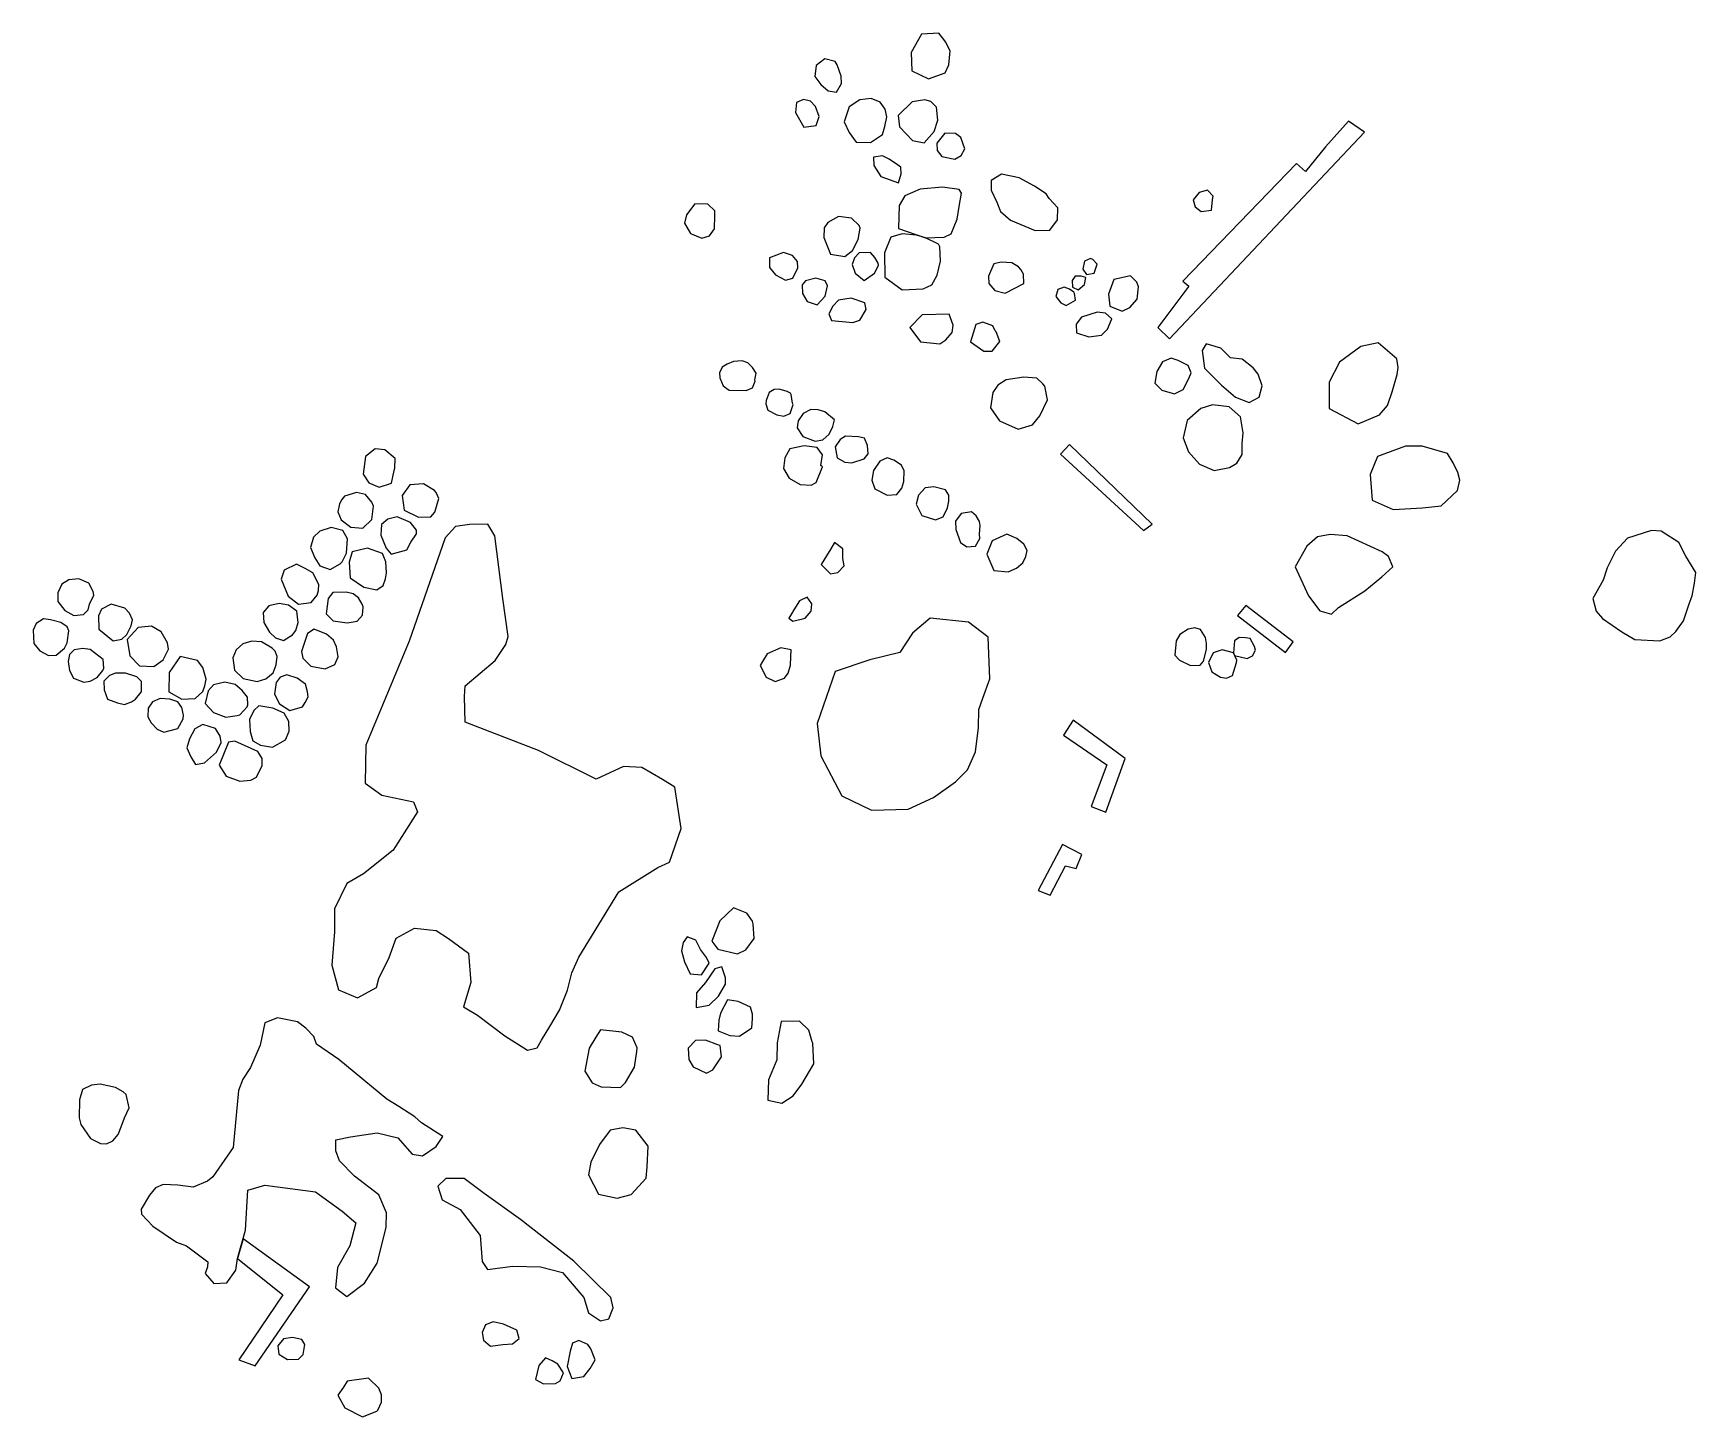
# Model space of a CAD drawing. Extents: x 154 to 1670, y 52 to 1730.
# Drawn here: x 832.7 to 1189.8, y 51.9 to 349.1 of the extents above; entities that cross this region are included whole.
import ezdxf

# ---------------------------------------------------------------- set-up
doc = ezdxf.new("R2010")
doc.units = 0

msp = doc.modelspace()

# ---------------------------------------------------------------- linework, layer by layer
at = {"layer": ''}
for points in [[(1028.577619, 340.579726), (1029.356062, 342.234417), (1029.655463, 345.304277), (1028.641491, 347.178529), (1028.521731, 347.455974), (1027.206361, 349.050784), (1023.499775, 348.855176), (1021.286202, 344.889108), (1021.42193, 340.943), (1024.988797, 339.226433), (1028.577619, 340.579726), (1028.577619, 340.579726)], [(1006.294186, 338.260365), (1006.196381, 339.855176), (1005.380014, 342.266353), (1004.920932, 342.984916), (1002.689395, 343.543798), (1000.894984, 342.088708), (1000.595583, 339.797291), (1001.888996, 338.0428), (1003.443886, 336.667551), (1005.196381, 336.38811), (1006.294186, 338.260365), (1006.294186, 338.260365)], [(1000.829116, 329.214457), (1001.487799, 331.168549), (1000.731312, 333.320245), (999.655463, 334.495894), (998.160453, 334.817251), (996.625523, 334.178529), (996.445882, 332.046792), (998.238298, 328.877132), (1000.829116, 329.214457), (1000.829116, 329.214457)], [(1015.078617, 327.294297), (1015.597579, 329.008868), (1016.036701, 331.080724), (1015.679415, 332.735415), (1014.603567, 334.250385), (1012.669435, 335.008868), (1010.258258, 334.731423), (1007.94688, 333.216453), (1006.849076, 330.048788), (1007.922928, 327.735415), (1009.417938, 325.683519), (1012.525723, 325.561764), (1015.078617, 327.294297), (1015.078617, 327.294297)], [(1026.180413, 327.927032), (1026.958856, 330.37813), (1026.681411, 333.208469), (1025.465842, 334.424038), (1024.230314, 334.763359), (1021.499775, 334.286313), (1018.447878, 331.35817), (1018.725324, 328.946992), (1021.515743, 326.014858), (1024.026721, 325.495896), (1026.180413, 327.927032), (1026.180413, 327.927032)], [(1118.635503, 327.779329), (1115.168437, 330.152583), (1110.224326, 324.653581), (1105.914944, 319.356176), (1103.982809, 321.050786), (1079.575623, 295.831225), (1080.910952, 294.733421), (1074.250274, 285.829229), (1076.759256, 283.396096), (1118.635503, 327.779329), (1118.635503, 327.779329)], [(1031.996781, 322.781325), (1032.815144, 324.196495), (1031.938896, 326.627633), (1030.803168, 327.485916), (1028.471831, 327.625637), (1026.795184, 325.43402), (1026.815144, 323.87913), (1027.871032, 322.603681), (1030.621531, 322.024838), (1031.996781, 322.781325), (1031.996781, 322.781325)], [(1019.080613, 318.881126), (1019.020733, 320.276335), (1018.344086, 320.775337), (1016.509755, 322.032822), (1015.096581, 322.749389), (1013.182409, 322.451984), (1013.240294, 320.617653), (1014.755264, 318.286315), (1018.559655, 316.88911), (1019.080613, 318.881126), (1019.080613, 318.881126)], [(1051.040693, 306.727433), (1052.657459, 308.99889), (1052.75726, 311.589708), (1050.904964, 313.5438), (1050.248278, 314.559768), (1047.717339, 316.216455), (1044.429914, 318.030826), (1040.663447, 318.811265), (1038.471831, 317.436016), (1038.469834, 315.36416), (1039.665443, 312.753381), (1040.479815, 310.759369), (1042.611551, 308.925038), (1047.912948, 306.689509), (1051.040693, 306.727433), (1051.040693, 306.727433)], [(1028.380014, 305.224439), (1029.835104, 305.980926), (1031.172429, 309.08871), (1031.591591, 311.85917), (1032.092589, 314.689509), (1031.573627, 315.507872), (1028.006761, 315.986914), (1023.224326, 315.591704), (1019.875024, 314.118651), (1018.657459, 312.024838), (1018.575623, 307.082722), (1024.354066, 305.126635), (1028.380014, 305.224439), (1028.380014, 305.224439)], [(1085.781212, 311.074738), (1085.982809, 313.286315), (1086.142489, 314.044798), (1084.92692, 315.340207), (1083.092589, 314.863162), (1081.79718, 313.288311), (1082.274226, 311.793301), (1083.529715, 310.757373), (1085.781212, 311.074738), (1085.781212, 311.074738)], [(977.9369, 305.509868), (979.034705, 307.022842), (979.114545, 309.873142), (979.076621, 310.92903), (977.621531, 312.366156), (974.771232, 312.426036), (973.036701, 310.016854), (972.597579, 308.282323), (973.851072, 306.00887), (976.28221, 305.072742), (977.9369, 305.509868), (977.9369, 305.509868)], [(1008.647479, 302.40408), (1009.845084, 304.775337), (1010.344086, 307.186515), (1010.124525, 307.765357), (1008.45187, 309.340207), (1005.641491, 309.661565), (1003.370034, 308.386116), (1002.611551, 307.250387), (1002.509755, 305.178531), (1003.942888, 301.569748), (1006.992789, 301.110667), (1008.647479, 302.40408), (1008.647479, 302.40408)], [(1023.811152, 294.186515), (1025.723328, 295.020846), (1026.861052, 297.114659), (1027.559655, 300.102683), (1027.42193, 303.172543), (1027.104565, 303.751385), (1024.354066, 305.126635), (1022.38201, 305.705477), (1019.31215, 305.986914), (1016.900972, 305.290307), (1015.503767, 301.923042), (1015.619535, 296.681525), (1019.306162, 293.90907), (1023.811152, 294.186515), (1023.811152, 294.186515)], [(995.829116, 296.471944), (996.90696, 298.683521), (996.82712, 299.99889), (995.811152, 301.334219), (993.839096, 301.933022), (990.829116, 300.819249), (990.829116, 298.727433), (992.142489, 297.150587), (994.254266, 296.014858), (995.829116, 296.471944), (995.829116, 296.471944)], [(1013.387998, 297.519848), (1014.246282, 299.152583), (1014.186401, 299.691505), (1013.469834, 300.887114), (1012.493787, 301.964958), (1010.122529, 301.925038), (1009.104565, 300.829229), (1008.625523, 299.376136), (1009.202369, 297.501884), (1011.136501, 295.964958), (1013.387998, 297.519848), (1013.387998, 297.519848)], [(1060.543687, 297.535816), (1061.22233, 299.467952), (1060.286202, 300.444), (1059.80716, 300.643601), (1058.471831, 300.126635), (1058.112549, 298.37414), (1058.928916, 297.256375), (1060.543687, 297.535816), (1060.543687, 297.535816)], [(1002.783208, 292.581724), (1003.26225, 294.833221), (1002.785204, 295.891106), (1000.811152, 296.469948), (998.599575, 295.893102), (997.881012, 294.996894), (997.940892, 293.162563), (998.89698, 291.467952), (1001.088597, 290.749389), (1002.783208, 292.581724), (1002.783208, 292.581724)], [(1045.435902, 295.270347), (1045.415942, 297.284319), (1044.839096, 298.280327), (1044.28221, 298.91905), (1042.86704, 299.735417), (1040.555663, 299.857174), (1039.000773, 299.499888), (1037.902968, 296.84919), (1037.940892, 295.274339), (1039.196381, 293.799289), (1041.427918, 293.240407), (1045.435902, 295.270347), (1045.435902, 295.270347)], [(1058.469834, 295.084718), (1058.789196, 296.579728), (1057.793188, 296.87913), (1056.497779, 296.89909), (1055.859056, 295.982922), (1055.898976, 294.487912), (1057.094585, 293.96895), (1058.469834, 295.084718), (1058.469834, 295.084718)], [(1068.25227, 290.176535), (1069.829116, 291.92903), (1070.048677, 294.579728), (1069.731312, 295.617653), (1068.356062, 296.952982), (1064.80716, 296.196495), (1063.609555, 293.04879), (1063.948876, 290.457972), (1066.597579, 289.380128), (1068.25227, 290.176535), (1068.25227, 290.176535)], [(1056.553667, 291.737413), (1056.336102, 293.172543), (1056.216341, 293.471944), (1055.300174, 294.090706), (1054.084605, 294.529828), (1052.749276, 294.010866), (1052.350074, 292.535816), (1053.386002, 291.180527), (1054.561651, 290.581724), (1056.553667, 291.737413), (1056.553667, 291.737413)], [(1010.254266, 287.455976), (1011.591591, 289.707473), (1011.29219, 291.162563), (1008.364046, 292.120647), (1005.653467, 291.723441), (1004.415942, 290.408072), (1003.557659, 288.755377), (1004.136501, 287.340207), (1008.739296, 286.89909), (1010.254266, 287.455976), (1010.254266, 287.455976)], [(1028.687399, 283.202483), (1030.084605, 284.815257), (1030.304166, 286.330227), (1029.407958, 288.701485), (1023.647479, 288.605677), (1020.976821, 285.857174), (1023.286202, 282.765357), (1027.39199, 282.344199), (1028.687399, 283.202483), (1028.687399, 283.202483)], [(1040.306162, 282.857174), (1039.529715, 284.94899), (1039.31215, 285.168551), (1038.833108, 286.226435), (1036.641491, 287.024838), (1035.126521, 286.465956), (1034.008757, 282.779329), (1036.8371, 280.805277), (1038.651471, 280.765357), (1040.306162, 282.857174), (1040.306162, 282.857174)], [(1062.130513, 284.220447), (1063.447878, 285.515856), (1064.326122, 287.687513), (1063.010753, 288.923042), (1061.236302, 289.124639), (1057.869036, 288.06875), (1056.691391, 286.575736), (1056.751272, 284.741405), (1059.419934, 283.843201), (1062.130513, 284.220447), (1062.130513, 284.220447)], [(1095.986801, 270.88911), (1096.665443, 273.360168), (1095.789196, 275.813261), (1094.673427, 277.168551), (1092.36205, 279.042802), (1089.811152, 279.324239), (1087.799176, 281.398092), (1084.591591, 282.316255), (1083.773228, 280.921046), (1084.290194, 277.154579), (1087.875024, 273.445996), (1090.922928, 270.893102), (1093.833108, 269.775337), (1095.986801, 270.88911), (1095.986801, 270.88911)], [(1121.833108, 267.130627), (1123.547679, 269.122643), (1124.525723, 272.070746), (1125.625523, 275.737413), (1125.865044, 277.252383), (1125.565643, 279.146595), (1121.581611, 282.595697), (1117.835104, 281.801285), (1113.248278, 278.37414), (1111.054665, 274.130627), (1111.012749, 268.489908), (1117.228318, 265.138611), (1121.833108, 267.130627), (1121.833108, 267.130627)], [(987.168437, 272.89909), (987.72732, 274.35418), (987.687399, 274.611665), (987.986801, 276.046794), (987.190393, 277.244399), (986.174425, 278.240407), (984.958856, 278.679529), (983.104565, 278.541804), (981.769236, 277.944998), (980.673427, 277.306275), (980.074625, 276.130627), (980.192389, 275.054778), (980.890992, 273.340207), (982.164445, 272.38412), (985.813148, 272.322243), (987.168437, 272.89909), (987.168437, 272.89909)], [(1079.643487, 272.551784), (1080.920932, 274.883122), (1081.419934, 276.098691), (1080.723328, 277.713461), (1078.591591, 278.771345), (1077.116541, 279.250387), (1075.22233, 278.51386), (1074.004765, 276.422044), (1073.565643, 273.911066), (1075.060653, 272.376136), (1077.789196, 271.617653), (1079.643487, 272.551784), (1079.643487, 272.551784)], [(1047.294186, 264.974938), (1048.869036, 266.84919), (1050.543687, 270.316255), (1049.988797, 273.284319), (1049.569635, 273.723441), (1048.254266, 274.960966), (1045.425922, 275.200487), (1041.637499, 274.585716), (1039.843088, 273.489908), (1038.80716, 271.875138), (1038.306162, 268.587712), (1040.238298, 265.837213), (1044.224326, 264.040806), (1047.294186, 264.974938), (1047.294186, 264.974938)], [(995.256262, 267.3941), (995.914944, 269.346196), (995.795184, 269.625637), (995.477819, 271.440008), (995.358058, 271.719449), (994.661451, 272.118651), (992.92692, 272.577732), (991.871032, 272.537812), (990.775224, 271.881126), (990.156461, 270.186515), (990.016741, 269.430028), (990.513747, 268.114659), (992.405962, 267.116655), (993.900972, 266.797293), (995.256262, 267.3941), (995.256262, 267.3941)], [(1002.268238, 261.749389), (1003.645483, 262.944998), (1004.423926, 264.599689), (1004.803168, 266.014858), (1002.731312, 267.749389), (1001.256262, 268.148591), (999.681411, 268.208471), (998.046681, 267.412064), (997.008757, 265.799289), (996.769236, 264.284319), (997.964844, 262.469948), (1000.635503, 261.471944), (1002.268238, 261.749389), (1002.268238, 261.749389)], [(1089.599575, 255.765357), (1091.194385, 256.741405), (1092.37203, 258.595697), (1092.334106, 260.946994), (1092.553667, 263.258371), (1091.95686, 266.687513), (1089.547679, 268.841205), (1085.960852, 269.240407), (1083.447878, 268.465956), (1080.557659, 265.915058), (1079.697379, 262.188511), (1080.813148, 259.178531), (1083.202369, 256.487912), (1086.33211, 255.150587), (1089.599575, 255.765357), (1089.599575, 255.765357)], [(1011.176421, 257.619649), (1012.012749, 258.755377), (1011.875024, 260.529828), (1011.218337, 262.064758), (1009.982809, 262.40408), (1007.132509, 262.485916), (1006.036701, 261.827233), (1004.918936, 260.234419), (1005.376022, 257.883122), (1007.010753, 256.925038), (1008.545683, 256.785317), (1011.176421, 257.619649), (1011.176421, 257.619649)], [(1073.032709, 243.597693), (1055.28221, 260.707473), (1053.348078, 258.655577), (1071.178417, 242.242403), (1073.032709, 243.597693), (1073.032709, 243.597693)], [(909.689395, 252.449988), (910.248278, 255.120647), (910.348078, 255.619649), (910.427918, 257.691505), (908.216341, 259.545796), (906.164445, 259.807273), (904.090593, 258.152583), (903.551671, 254.346196), (904.825124, 252.511864), (906.976821, 251.555776), (909.689395, 252.449988), (909.689395, 252.449988)], [(1000.849076, 252.5438), (1002.246282, 255.911066), (1001.82712, 256.190507), (1002.208357, 258.481924), (1001.072629, 260.096695), (998.26225, 260.436016), (995.23231, 259.761365), (994.156461, 257.887114), (993.835104, 255.595697), (995.070633, 253.521844), (997.40197, 252.166555), (999.773228, 251.984918), (1000.849076, 252.5438), (1000.849076, 252.5438)], [(1018.208357, 249.982922), (1019.264246, 251.318251), (1019.663447, 252.813261), (1019.785204, 255.044798), (1019.186401, 256.300287), (1017.573627, 257.338211), (1016.118537, 257.897094), (1014.563647, 257.180527), (1013.168437, 255.128631), (1012.84708, 253.094699), (1013.483807, 251.220447), (1016.074625, 249.825237), (1018.208357, 249.982922), (1018.208357, 249.982922)], [(1131.090593, 247.094699), (1135.116541, 247.571744), (1138.585603, 250.839209), (1139.066641, 253.090706), (1138.627519, 254.745397), (1137.673427, 256.797293), (1136.457858, 258.771345), (1131.038697, 260.368152), (1127.389994, 260.350188), (1121.429914, 258.122643), (1119.833108, 254.256375), (1120.250274, 248.775337), (1124.753268, 246.759369), (1131.090593, 247.094699), (1131.090593, 247.094699)], [(905.439894, 244.639609), (905.759256, 247.449988), (905.42193, 248.306275), (904.106561, 249.960966), (902.114545, 250.382124), (899.581611, 249.605677), (899.024725, 248.92903), (898.465842, 248.010866), (898.106561, 246.258371), (898.883008, 244.52384), (900.914944, 242.96895), (903.485803, 242.787313), (905.439894, 244.639609), (905.439894, 244.639609)], [(918.074625, 245.190507), (918.972829, 246.226435), (919.831112, 249.096695), (919.254266, 250.432024), (918.894984, 250.851186), (916.503767, 252.308271), (913.575623, 252.04879), (911.958856, 249.779329), (912.356062, 246.649589), (915.443886, 245.132623), (918.074625, 245.190507), (918.074625, 245.190507)], [(1028.110553, 245.194499), (1029.028717, 247.08871), (1029.348078, 248.581724), (1029.348078, 249.817253), (1028.631511, 250.994898), (1026.140493, 251.613661), (1024.266242, 251.396096), (1022.811152, 249.861166), (1022.31215, 247.88911), (1023.545683, 245.455976), (1026.495783, 244.577732), (1028.110553, 245.194499), (1028.110553, 245.194499)], [(898.657459, 235.096695), (899.096581, 235.515856), (900.014745, 237.408072), (900.216341, 240.497892), (899.200373, 242.290307), (896.709355, 242.891106), (894.276222, 242.094699), (892.881012, 240.819249), (892.24229, 238.607673), (893.178417, 236.3941), (894.294186, 234.679529), (896.485803, 233.881126), (898.657459, 235.096695), (898.657459, 235.096695)], [(940.91694, 131.178531), (941.894984, 132.813261), (943.649475, 135.761365), (945.763248, 139.268351), (947.439894, 143.531824), (948.397978, 147.238411), (949.875024, 150.585716), (958.471831, 164.653581), (966.825124, 169.90907), (969.338098, 171.044798), (971.892988, 178.258371), (970.521731, 187.148591), (967.833108, 188.763361), (963.449874, 191.356176), (959.463846, 191.537812), (953.581611, 188.851186), (941.228318, 195.014858), (925.505763, 201.062762), (925.350074, 206.58372), (925.491791, 208.895098), (931.950872, 214.332223), (934.224326, 217.779329), (934.683407, 219.511864), (933.591591, 227.665557), (931.885004, 241.098691), (930.33211, 243.609669), (926.386002, 243.55378), (923.395982, 243.096695), (921.162449, 240.705477), (913.457858, 218.467952), (904.178417, 196.150587), (903.974825, 187.99889), (907.601571, 185.426036), (914.356062, 184.006874), (915.212349, 181.835217), (910.026721, 173.625637), (903.647479, 168.507872), (900.078617, 166.475936), (897.443886, 161.016854), (897.38201, 156.074738), (896.821132, 148.87913), (898.25227, 143.617653), (902.338098, 141.881126), (906.463846, 144.070746), (906.962848, 146.064758), (909.138497, 150.567752), (910.675423, 154.691505), (914.601571, 156.823241), (919.226322, 156.382124), (921.894984, 154.605677), (926.198377, 151.455976), (926.713347, 145.176535), (925.096581, 139.956974), (928.124525, 138.180527), (933.982809, 133.753381), (938.843088, 130.641605), (940.91694, 131.178531), (940.91694, 131.178531)], [(912.928916, 238.07873), (913.7872, 239.733421), (915.044685, 241.565756), (915.024725, 242.342203), (913.709355, 243.93901), (910.841092, 245.214459), (908.887, 244.677533), (907.531711, 243.561764), (907.389994, 241.250387), (908.545683, 238.479928), (909.601571, 237.204479), (912.928916, 238.07873), (912.928916, 238.07873)], [(1035.082609, 238.873142), (1036.020733, 240.507872), (1035.960852, 241.46396), (1036.100573, 243.358172), (1035.922928, 244.174539), (1035.206361, 245.370148), (1034.190393, 246.268351), (1031.996781, 245.871146), (1030.801172, 244.276335), (1030.859056, 242.444), (1031.855064, 239.711465), (1033.208357, 238.735417), (1035.082609, 238.873142), (1035.082609, 238.873142)], [(1005.503767, 233.208471), (1006.859056, 234.683521), (1006.621531, 236.236415), (1006.621531, 238.330227), (1004.809156, 239.665557), (1003.990793, 238.312263), (1003.072629, 236.797293), (1001.95686, 234.944998), (1003.968836, 232.931026), (1005.503767, 233.208471), (1005.503767, 233.208471)], [(1043.849076, 234.164559), (1045.224326, 235.280327), (1045.863048, 236.695497), (1046.202369, 237.931026), (1045.445882, 239.306275), (1043.952868, 240.50388), (1041.801172, 241.459968), (1038.631511, 240.046794), (1037.493787, 237.138611), (1039.046681, 233.689509), (1042.114545, 233.388112), (1043.849076, 234.164559), (1043.849076, 234.164559)], [(1113.042689, 225.719449), (1118.685403, 229.324239), (1122.354066, 232.312263), (1124.72732, 234.422044), (1123.791192, 236.675537), (1122.435902, 237.693501), (1114.865044, 241.084718), (1111.276222, 241.406076), (1108.545683, 240.92903), (1106.214345, 238.897094), (1103.719335, 234.45398), (1106.587599, 228.194499), (1109.056661, 224.984918), (1111.527719, 224.284319), (1113.042689, 225.719449), (1113.042689, 225.719449)], [(1184.250272, 219.38412), (1185.46584, 220.599689), (1187.142487, 222.851186), (1188.340092, 226.517852), (1188.958854, 228.212463), (1189.457856, 230.960966), (1189.757258, 233.254379), (1187.607557, 236.743401), (1186.134503, 239.653581), (1182.308156, 242.106675), (1180.25626, 242.266355), (1175.132507, 240.635617), (1172.541689, 237.787313), (1170.745282, 234.260367), (1169.847078, 231.589708), (1167.633505, 227.625637), (1168.368036, 224.933022), (1169.763246, 223.338211), (1173.867038, 220.485916), (1176.657457, 218.871146), (1182.076619, 218.529828), (1184.250272, 219.38412), (1184.250272, 219.38412)], [(907.902968, 230.428032), (908.38201, 231.883122), (908.561651, 233.158571), (908.443886, 235.529828), (907.707359, 237.344199), (904.539695, 238.442004), (901.230314, 237.645597), (900.591591, 235.43402), (900.769236, 232.086714), (903.7373, 230.070746), (906.507759, 229.491904), (907.902968, 230.428032), (907.902968, 230.428032)], [(892.395982, 226.809269), (893.671431, 228.382124), (893.970833, 229.360168), (894.052669, 230.655577), (892.75726, 233.186515), (891.124525, 234.124639), (889.230314, 235.040806), (886.599575, 233.767353), (885.940892, 231.815257), (887.453866, 228.186515), (889.685403, 226.432024), (892.395982, 226.809269), (892.395982, 226.809269)], [(843.545683, 224.202483), (844.541691, 225.218451), (844.803168, 226.45398), (845.719335, 228.368152), (845.621531, 229.164559), (844.685403, 230.91905), (842.533707, 231.897094), (840.380014, 231.639609), (838.885004, 230.743401), (837.96684, 228.84919), (838.026721, 226.996894), (839.539695, 225.042802), (841.41195, 224.024838), (843.545683, 224.202483), (843.545683, 224.202483)], [(902.298178, 222.797293), (903.435902, 224.052782), (903.555663, 225.847194), (903.338098, 226.42404), (902.561651, 227.799289), (901.445882, 228.637613), (899.950872, 229.036814), (897.060653, 228.93901), (896.082609, 227.663561), (895.663447, 224.356176), (897.096581, 222.841205), (900.146481, 222.459968), (902.298178, 222.797293), (902.298178, 222.797293)], [(851.773228, 218.917054), (852.851072, 219.913062), (853.769236, 221.807273), (854.028717, 223.062762), (853.37203, 224.497892), (852.376022, 225.57374), (849.425922, 226.451984), (847.37203, 225.396096), (846.713347, 223.962962), (846.813148, 221.072742), (849.861052, 218.539808), (851.773228, 218.917054), (851.773228, 218.917054)], [(888.405962, 219.815257), (889.124525, 220.791305), (889.583607, 222.525836), (889.306162, 224.937014), (887.571631, 226.254379), (885.539695, 226.5937), (883.348078, 226.096695), (882.070633, 224.621645), (882.248278, 222.489908), (883.463846, 220.416056), (884.779216, 219.180527), (886.491791, 218.639609), (888.405962, 219.815257), (888.405962, 219.815257)], [(998.481811, 223.445996), (999.759256, 224.921046), (999.938896, 226.53382), (998.922928, 227.970946), (997.248278, 227.174539), (996.052669, 225.220447), (995.533707, 224.344199), (994.974825, 223.428032), (995.831112, 222.769349), (998.481811, 223.445996), (998.481811, 223.445996)], [(1103.294186, 218.370148), (1093.132509, 226.148591), (1091.378018, 224.016854), (1101.657459, 216.01885), (1103.294186, 218.370148), (1103.294186, 218.370148)], [(837.621531, 215.495896), (839.415942, 216.970946), (840.014745, 218.146595), (840.354066, 220.677533), (840.016741, 221.53382), (838.661451, 222.511864), (836.409954, 223.070746), (834.894984, 223.290307), (833.380014, 222.314259), (832.721332, 220.881126), (832.819136, 217.990906), (834.154465, 216.396096), (836.026721, 215.398092), (837.621531, 215.495896), (837.621531, 215.495896)], [(860.601571, 214.467952), (861.77722, 216.739409), (861.539695, 218.094699), (860.204365, 220.467952), (858.092589, 221.685517), (855.26225, 221.406076), (852.890992, 218.857174), (853.465842, 215.348192), (855.537699, 213.176535), (858.647479, 213.034818), (860.601571, 214.467952), (860.601571, 214.467952)], [(1020.623527, 182.398092), (1026.046681, 184.927034), (1030.771232, 188.292303), (1033.384006, 190.863162), (1035.060653, 194.687513), (1035.721332, 199.94899), (1035.801172, 203.815257), (1036.659455, 206.246395), (1038.136501, 210.372144), (1037.763248, 219.360168), (1033.559655, 222.591704), (1025.328118, 223.412064), (1021.539695, 220.226435), (1018.84708, 216.020846), (1012.350074, 214.469948), (1004.914944, 211.962962), (1001.042689, 200.823241), (1001.855064, 193.887114), (1006.356062, 185.276335), (1012.751272, 182.202483), (1020.623527, 182.398092), (1020.623527, 182.398092)], [(1083.360054, 213.358172), (1084.038697, 214.174539), (1084.657459, 216.665557), (1084.657459, 217.960966), (1084.499775, 219.296295), (1083.384006, 221.010866), (1082.148477, 221.370148), (1080.773228, 221.032822), (1078.978817, 219.937014), (1078.160453, 218.541804), (1077.861052, 215.47394), (1078.85706, 214.376136), (1081.248278, 213.278331), (1083.360054, 213.358172), (1083.360054, 213.358172)], [(882.681411, 210.392104), (884.256262, 211.705477), (884.875024, 213.420048), (885.074625, 215.192503), (884.697379, 216.330227), (884.060653, 216.966954), (881.729316, 218.324239), (879.675423, 218.50388), (877.723328, 217.946994), (876.306162, 216.5937), (875.607559, 214.89909), (875.90696, 212.228431), (877.819136, 210.45398), (880.82712, 209.815257), (882.681411, 210.392104), (882.681411, 210.392104)], [(897.471831, 213.45398), (898.170433, 215.126635), (897.851072, 217.300287), (897.194385, 218.735417), (895.701371, 219.990906), (893.050673, 221.06875), (891.635503, 220.152583), (890.298178, 216.246395), (890.635503, 214.871146), (892.348078, 213.116655), (895.378018, 212.577732), (897.471831, 213.45398), (897.471831, 213.45398)], [(1094.581611, 215.366156), (1095.180413, 216.559768), (1095.002769, 217.378132), (1094.046681, 219.052782), (1093.028717, 219.192503), (1091.733308, 219.272343), (1090.717339, 218.535816), (1090.517739, 215.964958), (1090.735304, 215.426036), (1093.405962, 214.747393), (1094.581611, 215.366156), (1094.581611, 215.366156)], [(844.912948, 209.893102), (846.467838, 210.709469), (847.665443, 212.202483), (847.845084, 212.681525), (847.705363, 214.535816), (844.9369, 216.689509), (843.40197, 216.90907), (841.509755, 216.611665), (840.511751, 215.595697), (840.212349, 214.100687), (840.509755, 212.206475), (841.386002, 210.551784), (843.557659, 209.653581), (844.912948, 209.893102), (844.912948, 209.893102)], [(867.491791, 206.154579), (869.126521, 207.647593), (869.545683, 208.863162), (869.86704, 210.358172), (869.170433, 212.84919), (867.994785, 214.324239), (864.248278, 215.184519), (861.875024, 211.757373), (861.873028, 207.591704), (864.601571, 206.056774), (867.491791, 206.154579), (867.491791, 206.154579)], [(994.090593, 210.53382), (994.829116, 211.589708), (995.368038, 213.304279), (995.409954, 215.136615), (995.509755, 216.611665), (993.238298, 217.090706), (990.328118, 215.757373), (989.330114, 214.102683), (988.811152, 213.246395), (990.124525, 210.735417), (992.018737, 209.817253), (994.090593, 210.53382), (994.090593, 210.53382)], [(1090.294186, 211.142603), (1091.154465, 213.911066), (1091.174425, 214.430028), (1090.517739, 215.964958), (1088.046681, 216.643601), (1086.092589, 216.006874), (1085.114545, 213.875138), (1085.851072, 211.901086), (1087.683407, 210.725437), (1088.958856, 210.545796), (1090.294186, 211.142603), (1090.294186, 211.142603)], [(853.819136, 205.42404), (854.657459, 206.040806), (855.912948, 207.515856), (855.972829, 207.773341), (855.974825, 209.847194), (854.958856, 210.843201), (852.507759, 211.621645), (850.415942, 211.623641), (849.078617, 211.106675), (847.883008, 209.891106), (847.922928, 208.056774), (848.637499, 206.064758), (850.831112, 205.266355), (852.324126, 204.867154), (853.819136, 205.42404), (853.819136, 205.42404)], [(890.531711, 204.368152), (891.148477, 205.284319), (891.76724, 206.539808), (891.649475, 207.615657), (891.210353, 209.270347), (889.378018, 210.527832), (887.166441, 211.246395), (885.751272, 210.769349), (884.912948, 209.633621), (884.553667, 207.102683), (885.607559, 205.04879), (887.839096, 203.611665), (890.531711, 204.368152), (890.531711, 204.368152)], [(876.499775, 202.541804), (877.056661, 202.681525), (878.633507, 204.35418), (878.811152, 204.833221), (878.713347, 206.428032), (877.617539, 207.863162), (876.064645, 209.158571), (873.831112, 209.697493), (871.419934, 209.082722), (870.284206, 207.827233), (869.623527, 205.096695), (871.417938, 203.162563), (874.086601, 202.164559), (876.499775, 202.541804), (876.499775, 202.541804)], [(863.781212, 199.699489), (864.938896, 201.811265), (864.998777, 202.567752), (864.641491, 204.222443), (863.765244, 205.438012), (862.070633, 206.056774), (859.998777, 206.138611), (858.364046, 205.442004), (857.386002, 204.086714), (857.346082, 202.252383), (858.042689, 200.976934), (859.318138, 199.581724), (860.753268, 198.943002), (863.781212, 199.699489), (863.781212, 199.699489)], [(886.861052, 197.294299), (887.677419, 199.128631), (887.599575, 201.240407), (886.583607, 203.014858), (884.192389, 204.112663), (881.144485, 204.571744), (880.066641, 203.575736), (879.148477, 201.683521), (879.288198, 199.052782), (879.845084, 197.098691), (881.557659, 196.142603), (884.088597, 195.701485), (886.861052, 197.294299), (886.861052, 197.294299)], [(869.497779, 192.322243), (872.070633, 194.671545), (873.108557, 196.703481), (872.869036, 198.05877), (871.833108, 199.753381), (869.124525, 200.591704), (867.449874, 199.637613), (866.31215, 197.525836), (865.713347, 195.551784), (866.529715, 193.637613), (867.585603, 192.022842), (869.497779, 192.322243), (869.497779, 192.322243)], [(1067.246282, 193.276335), (1056.050673, 201.53382), (1053.974825, 198.306275), (1063.300174, 191.923042), (1059.94688, 182.956974), (1063.094585, 181.779329), (1067.246282, 193.276335), (1067.246282, 193.276335)], [(879.481811, 188.649589), (880.657459, 189.286315), (881.376022, 190.801285), (881.914944, 191.737413), (881.894984, 193.312263), (880.918936, 194.827233), (875.998777, 197.040806), (874.643487, 196.803281), (872.647479, 191.821245), (874.160453, 189.509868), (877.090593, 188.451984), (879.481811, 188.649589), (879.481811, 188.649589)], [(1054.439894, 170.204479), (1056.691391, 169.645597), (1057.928916, 172.693501), (1053.745284, 174.787313), (1048.537699, 164.905078), (1051.128517, 163.927034), (1054.439894, 170.204479), (1054.439894, 170.204479)], [(985.751272, 152.182523), (987.545683, 154.5937), (987.348078, 157.781325), (987.188397, 158.320247), (985.994785, 160.054778), (983.084605, 161.192503), (980.154465, 158.40408), (978.457858, 154.05877), (979.751272, 152.304279), (983.996781, 151.326235), (985.751272, 152.182523), (985.751272, 152.182523)], [(977.89698, 149.356176), (977.280214, 150.531824), (975.984805, 152.266355), (975.368038, 153.52384), (975.008757, 154.300287), (973.136501, 154.95897), (972.278218, 153.743401), (971.918936, 151.990906), (972.555663, 149.597693), (973.769236, 147.066754), (976.240294, 146.825237), (977.89698, 149.356176), (977.89698, 149.356176)], [(977.853068, 140.308271), (979.90696, 142.220447), (981.40197, 144.791305), (981.42193, 146.184519), (980.607559, 148.517852), (979.132509, 148.140607), (977.116541, 145.150587), (975.162449, 142.95897), (975.122529, 139.831225), (977.853068, 140.308271), (977.853068, 140.308271)], [(987.056661, 135.459968), (987.178417, 137.35418), (987.218337, 138.390108), (986.761252, 139.885118), (984.130513, 141.122643), (981.839096, 141.422044), (980.30217, 138.611665), (979.982809, 137.118651), (979.843088, 134.785317), (982.354066, 133.827233), (984.405962, 133.667553), (987.056661, 135.459968), (987.056661, 135.459968)], [(903.841092, 80.575738), (906.573627, 84.899092), (908.509755, 92.589708), (908.571631, 95.719449), (906.918936, 99.547792), (901.739296, 103.575736), (898.513747, 106.865158), (897.7373, 109.01885), (897.697379, 111.390108), (900.887, 112.026834), (906.567639, 112.861166), (911.050673, 111.821245), (914.078617, 108.332223), (916.350074, 107.933022), (919.22233, 109.944998), (920.677419, 112.076734), (916.074625, 115.02883), (914.681411, 116.36416), (911.214345, 118.577732), (908.663447, 120.154579), (898.324126, 128.649589), (893.523727, 131.921046), (893.006761, 133.595697), (891.27223, 135.350188), (889.479815, 136.765357), (885.194385, 137.565756), (882.463846, 136.489908), (881.465842, 131.727433), (879.409954, 126.944998), (877.755264, 124.41406), (876.81714, 122.002882), (875.633507, 109.707473), (871.286202, 103.471944), (870.130513, 102.495896), (867.060653, 101.222443), (863.751272, 101.641605), (860.643487, 101.783321), (859.008757, 101.066754), (857.651471, 99.531824), (855.87702, 96.50388), (855.994785, 95.428032), (858.425922, 92.835217), (863.465842, 89.444), (865.659455, 88.645597), (870.240294, 85.156575), (870.120533, 84.140607), (869.641491, 82.665559), (871.473827, 80.551786), (874.284206, 80.649591), (876.238298, 83.38013), (876.599575, 85.931026), (878.316142, 92.00887), (878.799176, 100.597693), (882.425922, 101.671545), (893.368038, 100.192503), (899.044685, 96.042802), (902.014745, 93.589708), (900.715343, 88.627633), (898.082609, 83.966956), (897.621531, 79.621647), (900.092589, 77.707475), (903.841092, 80.575738), (903.841092, 80.575738)], [(995.918936, 120.827233), (997.753268, 123.316255), (1000.328118, 127.739409), (1000.110553, 132.124639), (1000.010753, 132.42404), (999.294186, 134.915058), (997.28221, 136.88911), (993.336102, 136.771345), (992.477819, 132.248391), (992.415942, 128.601685), (990.639495, 124.278331), (990.497779, 119.873142), (993.505763, 119.234419), (995.918936, 120.827233), (995.918936, 120.827233)], [(959.92692, 123.715457), (961.821132, 126.962962), (962.34209, 130.370148), (962.42193, 131.128631), (961.425922, 133.420048), (959.114545, 134.517852), (954.531711, 135.03881), (953.533707, 133.40408), (952.138497, 131.092702), (951.198377, 126.130627), (952.771232, 123.639609), (954.683407, 122.801285), (958.829116, 122.639609), (959.92692, 123.715457), (959.92692, 123.715457)], [(978.701371, 126.455976), (980.497779, 129.224439), (980.220334, 131.617653), (979.741292, 131.817253), (977.070633, 132.815257), (974.958856, 132.715457), (973.384006, 131.042802), (973.501771, 128.671545), (974.477819, 127.076734), (977.326122, 125.699489), (978.701371, 126.455976), (978.701371, 126.455976)], [(849.805164, 111.176535), (850.962848, 112.509868), (851.581611, 114.204479), (852.340094, 116.136615), (853.296182, 118.288311), (852.681411, 121.118651), (852.002769, 121.697493), (850.370034, 122.635617), (847.120533, 123.314259), (845.248278, 123.096695), (843.314146, 122.200487), (842.675423, 119.96895), (842.553667, 116.082722), (842.970833, 114.687513), (845.022729, 111.655577), (847.174425, 110.599689), (848.449874, 110.497892), (849.805164, 111.176535), (849.805164, 111.176535)], [(961.110553, 99.659569), (964.360054, 103.164559), (964.581611, 105.555776), (964.763248, 110.000886), (962.114545, 113.489908), (959.344086, 113.96895), (956.613547, 113.491904), (954.320134, 110.40408), (952.483807, 106.619649), (951.984805, 103.84919), (954.094585, 99.741405), (958.140493, 98.883122), (961.110553, 99.659569), (961.110553, 99.659569)], [(956.35207, 72.95498), (957.270234, 75.286317), (956.793188, 77.557774), (948.825124, 85.314261), (937.370034, 94.310267), (929.539695, 99.875138), (925.238298, 103.104679), (921.310154, 103.066754), (919.575623, 101.41406), (920.531711, 98.52384), (924.376022, 96.408072), (928.699375, 90.807273), (929.094585, 85.246397), (930.310154, 83.511866), (935.691391, 84.226437), (941.689395, 84.102685), (946.39199, 82.86516), (950.954864, 77.561766), (951.988797, 74.212465), (954.539695, 72.537814), (956.35207, 72.95498), (956.35207, 72.95498)], [(892.040693, 79.783323), (877.79718, 90.154579), (876.599575, 85.931026), (886.300174, 78.072744), (876.86704, 64.126637), (880.393986, 62.869152), (892.040693, 79.783323), (892.040693, 79.783323)], [(933.569635, 67.426038), (935.623527, 67.603683), (937.058657, 68.699491), (936.581611, 70.533822), (933.711351, 71.829231), (931.459854, 72.310269), (929.845084, 71.673543), (929.146481, 69.998892), (929.403966, 68.364162), (930.898976, 67.108673), (933.569635, 67.426038), (933.569635, 67.426038)], [(889.701371, 64.298293), (890.699375, 65.314261), (891.038697, 67.408074), (890.40197, 68.503882), (888.387998, 68.923044), (886.495783, 68.625639), (885.238298, 67.150589), (885.477819, 65.358174), (887.310154, 64.180529), (889.701371, 64.298293), (889.701371, 64.298293)], [(950.984805, 60.57973), (952.30217, 62.294301), (953.397978, 64.166557), (952.483807, 66.51985), (951.805164, 67.455978), (949.892988, 68.294301), (948.557659, 67.697495), (948.018737, 65.982924), (947.419934, 62.715459), (948.374026, 60.162565), (950.984805, 60.57973), (950.984805, 60.57973)], [(944.904964, 59.048792), (945.902968, 59.627635), (946.601571, 61.320249), (945.346082, 63.234421), (944.190393, 63.913064), (942.735304, 64.551786), (941.280214, 62.937016), (940.561651, 59.948992), (942.274226, 58.990908), (944.904964, 59.048792), (944.904964, 59.048792)], [(906.477819, 53.110669), (906.697379, 53.328233), (907.513747, 55.082724), (907.495783, 56.657575), (906.918936, 58.072744), (904.74728, 60.186517), (900.142489, 59.52983), (899.324126, 58.294301), (898.128517, 56.521846), (899.641491, 53.831227), (903.427918, 51.91506), (906.477819, 53.110669), (906.477819, 53.110669)]]:
    msp.add_lwpolyline(points, dxfattribs=at)

doc.saveas('drawing.dxf')
